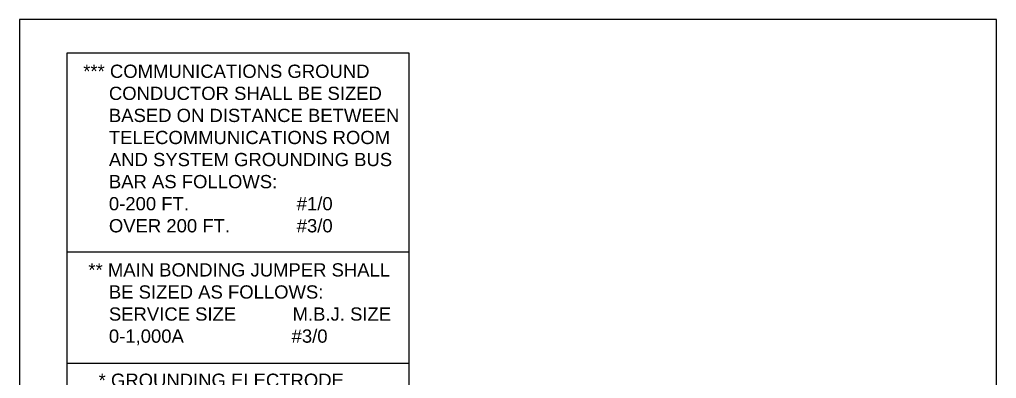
# Model space of a CAD drawing. Header units: inches. Extents: x 0 to 7.11, y 0 to 7.62.
# Drawn here: x 0 to 6.93, y 5.08 to 7.62 of the extents above; entities that cross this region are included whole.
import ezdxf

# ---------------------------------------------------------------- set-up
doc = ezdxf.new("R2010")
doc.units = ezdxf.units.IN
doc.header["$MEASUREMENT"] = 0
doc.layers.get('Defpoints').update_dxf_attribs({"color": 8})
doc.layers.add('E-TEXT', color=2, linetype='Continuous')
doc.styles.add('GEC', font='arial.ttf')

msp = doc.modelspace()

# ---------------------------------------------------------------- linework, layer by layer
at = {"layer": 'Defpoints'}
msp.add_lwpolyline([(0, 0.5033), (6.9267, 0.5033), (6.9267, 7.6183), (0, 7.6183)], close=True, dxfattribs=at)
at = {"layer": 'E-TEXT'}
for points in [[(0.3377, 7.3828), (2.7611, 7.3828), (2.7611, 3.9309), (0.3377, 3.9309), (0.3377, 7.3828)], [(0.3377, 5.9747), (2.7611, 5.9747)], [(0.3377, 5.1852), (2.7611, 5.1852)]]:
    msp.add_lwpolyline(points, dxfattribs=at)

# ---------------------------------------------------------------- texts
at = {"layer": 'E-TEXT', "insert": (0.4517, 7.2991), "char_height": 0.09375, "attachment_point": 1, "style": 'GEC'}
msp.add_mtext_dynamic_manual_height_columns('*** COMMUNICATIONS GROUND\\P     CONDUCTOR SHALL BE SIZED\\P     BASED ON DISTANCE BETWEEN\\P     TELECOMMUNICATIONS ROOM\\P     AND SYSTEM GROUNDING BUS\\P     BAR AS FOLLOWS:\\P     0-200 FT.                     #1/0\\P     OVER 200 FT.             #3/0\\P\\P ** MAIN BONDING JUMPER SHALL\\P     BE SIZED AS FOLLOWS:\\P     SERVICE SIZE           M.B.J. SIZE\\P     0-1,000A                     #3/0       \\P     \\P   * GROUNDING ELECTRODE\\P     CONDUCTOR SHALL BE\\P     SIZED AS FOLLOWS:\\P     SERVICE SIZE         G.E.C. SIZE\\P     0-200A                      #4\\P     201-400A                  #1/0\\P     OVER 401A              #3/0', width=2.518769, gutter_width=2.9345, heights=[0], dxfattribs=at)

doc.saveas('drawing.dxf')
